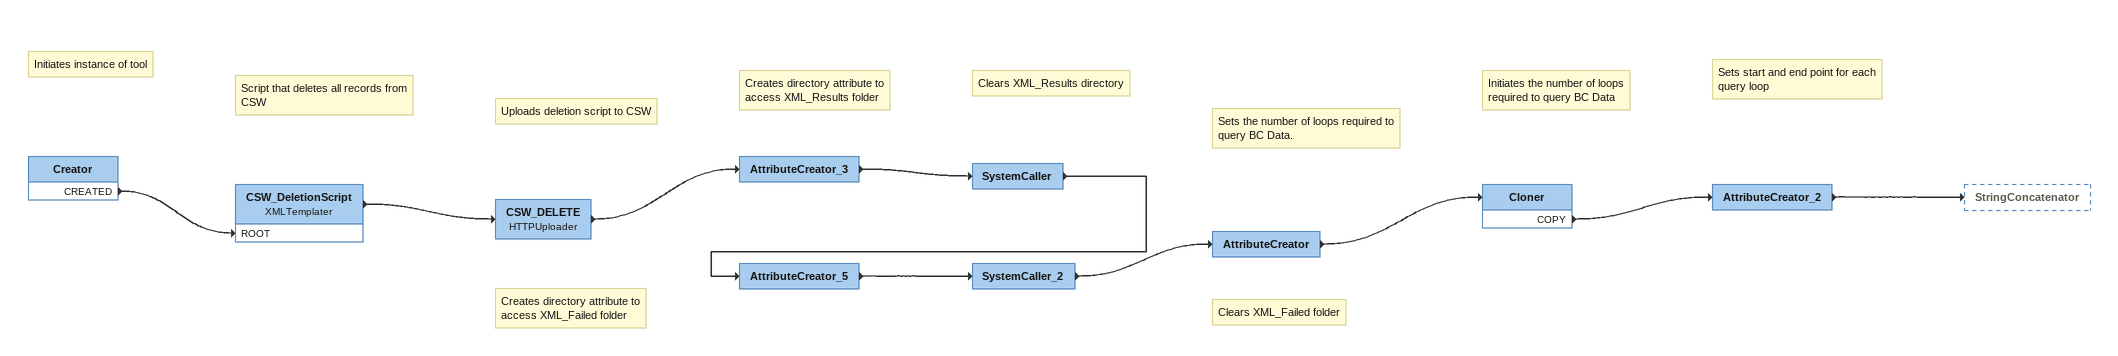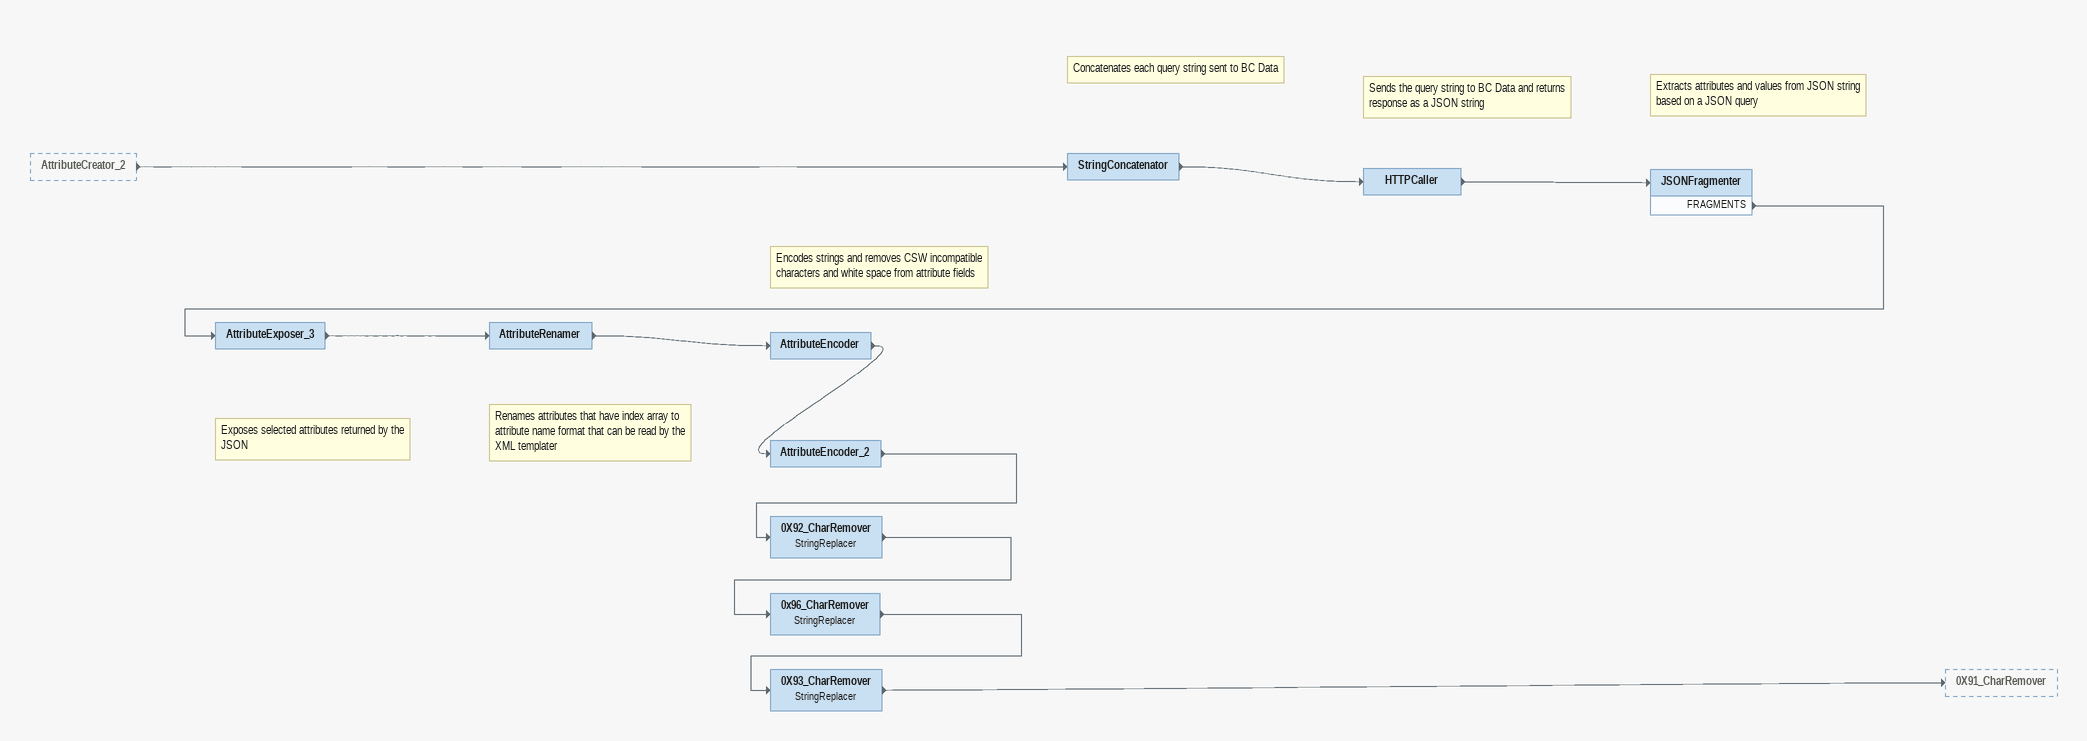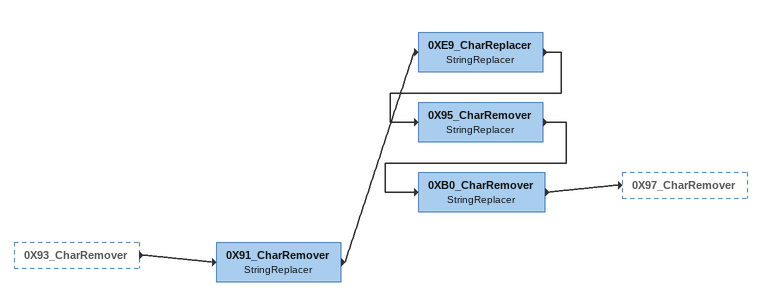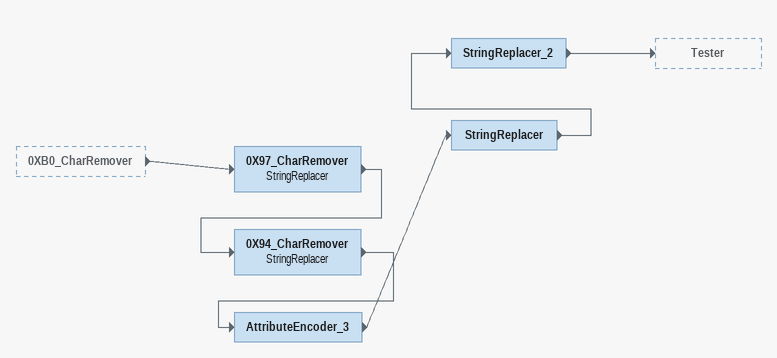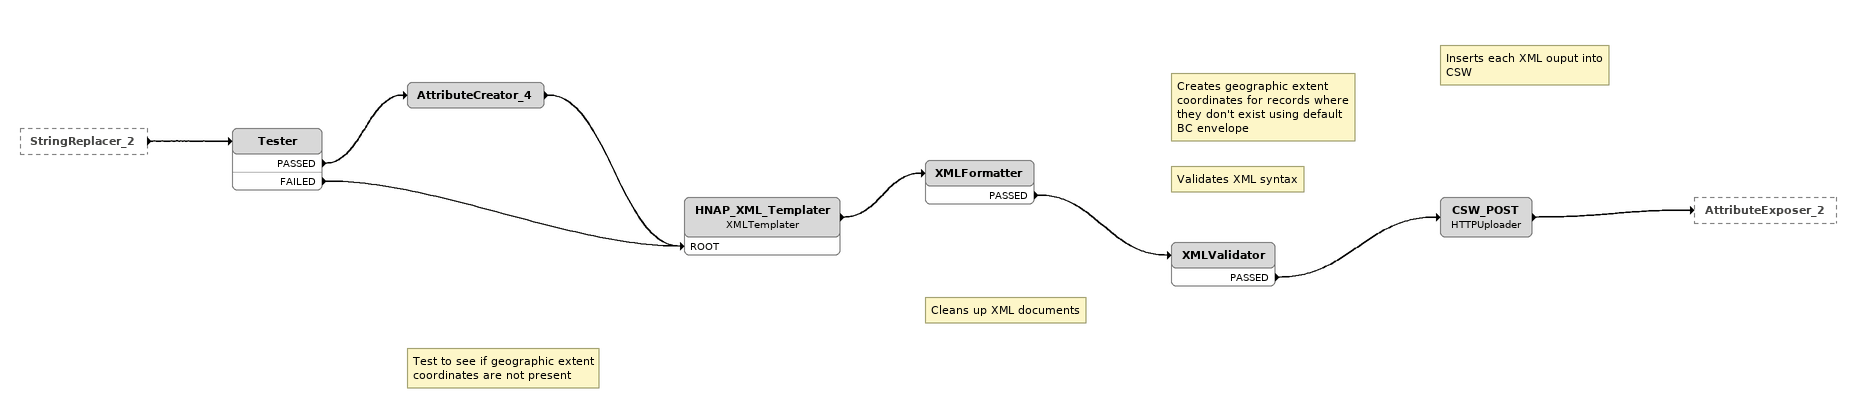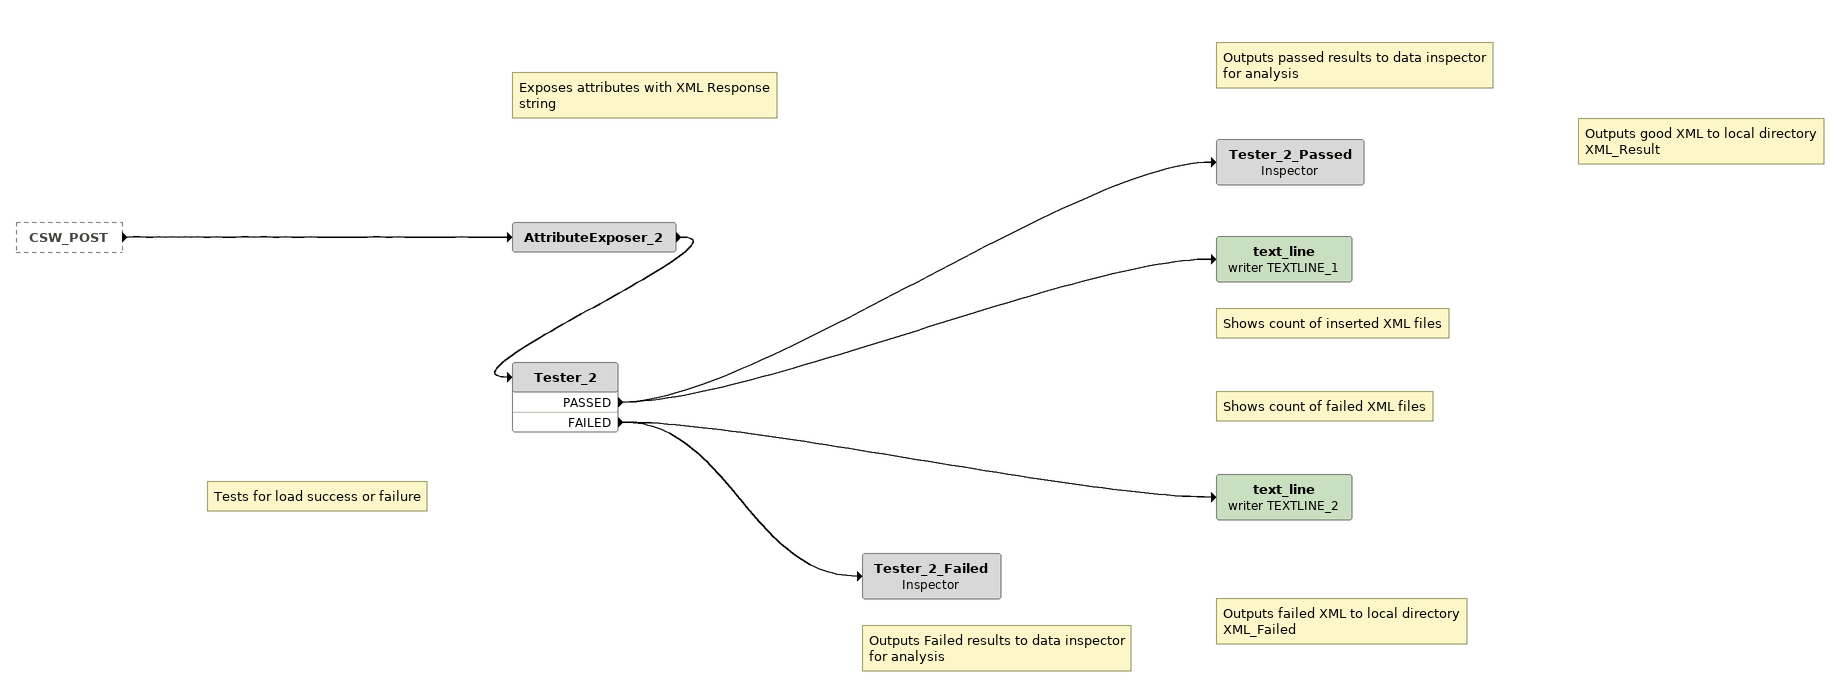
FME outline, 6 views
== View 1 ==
Note: Initiates instance of tool
Creator
    CREATED -> CSW_DeletionScript [ROOT]
Note: Script that deletes all records from CSW
CSW_DeletionScript: XMLTemplater
    -> CSW_DELETE
Note: Uploads deletion script to CSW
CSW_DELETE: HTTPUploader
    -> AttributeCreator_3
Note: Creates directory attribute to access XML_Results folder
AttributeCreator_3
    -> SystemCaller
Note: Clears XML_Results directory
SystemCaller
    -> AttributeCreator_5
Note: Creates directory attribute to access XML_Failed folder
AttributeCreator_5
    -> SystemCaller_2
Note: Clears XML_Failed folder
SystemCaller_2
    -> AttributeCreator
Note: Sets the number of loops required to query BC Data.
AttributeCreator
    -> Cloner
Note: Initiates the number of loops required to query BC Data
Cloner
    COPY -> AttributeCreator_2
Note: Sets start and end point for each query loop
AttributeCreator_2
    -> StringConcatenator

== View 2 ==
AttributeCreator_2 [outside]
    -> StringConcatenator
Note: Concatenates each query string sent to BC Data
StringConcatenator
    -> HTTPCaller
Note: Sends the query string to BC Data and returns response as a JSON string
HTTPCaller
    -> JSONFragmenter
Note: Extracts attributes and values from JSON string based on a JSON query
JSONFragmenter
    FRAGMENTS -> AttributeExposer_3
Note: Exposes selected attributes returned by the JSON
AttributeExposer_3
    -> AttributeRenamer
Note: Renames attributes that have index array to attribute name format that can be read by the XML templater
AttributeRenamer
    -> AttributeEncoder
Note: Encodes strings and removes CSW incompatible characters and white space from attribute fields
AttributeEncoder
    -> AttributeEncoder_2
AttributeEncoder_2
    -> 0X92_CharRemover
0X92_CharRemover: StringReplacer
    -> 0x96_CharRemover
0x96_CharRemover: StringReplacer
    -> 0X93_CharRemover
0X93_CharRemover: StringReplacer
    -> 0X91_CharRemover

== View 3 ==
0X93_CharRemover [outside]
    -> 0X91_CharRemover
0X91_CharRemover: StringReplacer
    -> 0XE9_CharReplacer
0XE9_CharReplacer: StringReplacer
    -> 0X95_CharRemover
0X95_CharRemover: StringReplacer
    -> 0XB0_CharRemover
0XB0_CharRemover: StringReplacer
    -> 0X97_CharRemover

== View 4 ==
0XB0_CharRemover [outside]
    -> 0X97_CharRemover
0X97_CharRemover: StringReplacer
    -> 0X94_CharRemover
0X94_CharRemover: StringReplacer
    -> AttributeEncoder_3
AttributeEncoder_3
    -> StringReplacer
StringReplacer
    -> StringReplacer_2
StringReplacer_2
    -> Tester

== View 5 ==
StringReplacer_2 [outside]
    -> Tester
Note: Test to see if geographic extent coordinates are not present
Tester
    PASSED -> AttributeCreator_4
    FAILED -> HNAP_XML_Templater [ROOT]
Note: Creates geographic extent coordinates for records where they don't exist using default BC envelope
AttributeCreator_4
    -> HNAP_XML_Templater [ROOT]
HNAP_XML_Templater: XMLTemplater
    -> XMLFormatter
Note: Cleans up XML documents
XMLFormatter
    PASSED -> XMLValidator
Note: Validates XML syntax
XMLValidator
    PASSED -> CSW_POST
Note: Inserts each XML ouput into CSW
CSW_POST: HTTPUploader
    -> AttributeExposer_2

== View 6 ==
CSW_POST [outside]
    -> AttributeExposer_2
Note: Exposes attributes with XML Response string
AttributeExposer_2
    -> Tester_2
Note: Tests for load success or failure
Tester_2
    PASSED -> text_line (writer TEXTLINE_1)
    PASSED -> Tester_2_Passed
    FAILED -> text_line (writer TEXTLINE_2)
    FAILED -> Tester_2_Failed
Note: Outputs passed results to data inspector for analysis
Tester_2_Passed: Inspector
Note: Shows count of inserted XML files
Note: Outputs good XML to local directory XML_Result
text_line (writer TEXTLINE_1)
Note: Shows count of failed XML files
Note: Outputs failed XML to local directory XML_Failed
text_line (writer TEXTLINE_2)
Note: Outputs Failed results to data inspector for analysis
Tester_2_Failed: Inspector
